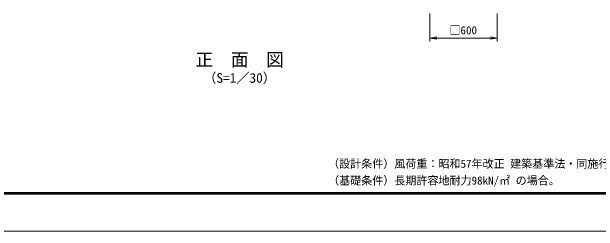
# Model space of a CAD drawing. Units: millimetres, scale not verified. Extents: x -6300 to 6300, y -4455 to 4455.
# Drawn here: x -3350 to 1879, y -4455 to -2496 of the extents above; entities that cross this region are included whole.
import ezdxf
from ezdxf.enums import TextEntityAlignment as Align

# ---------------------------------------------------------------- set-up
doc = ezdxf.new("R2010")
doc.units = ezdxf.units.MM
doc.header["$LTSCALE"] = 30
for name, color, linetype, lineweight in [('0-6_D-STR-DIM', 7, 'Continuous', 9), ('0-7_0', 4, 'Continuous', 18), ('0-9_D-TTL-TXT', 7, 'Continuous', 18), ('0-C_D-TTL', 7, 'Continuous', 9)]:
    doc.layers.add(name, color=color, linetype=linetype, lineweight=lineweight)
doc.styles.add('ＭＳ ゴシック', font='')
doc.styles.get('ＭＳ ゴシック').set_extended_font_data('MS Gothic')

# ---------------------------------------------------------------- blocks, each defined once
blk = doc.blocks.new('_Open')
at = {"layer": '0-7_0', "color": 7, "lineweight": 9}
blk.add_line((-30, 5), (0, 0), dxfattribs=at)
blk.add_lwpolyline([(-30, -5), (0, 0), (-30, 0)], dxfattribs=at)

msp = doc.modelspace()

# ---------------------------------------------------------------- linework, layer by layer
at = {"layer": '0-6_D-STR-DIM'}
for p, q in [((378.62, -2510.52), (378.62, -2760.52)), ((978.62, -2510.52), (978.62, -2760.52)), ((438.62, -2730.52), (918.62, -2730.52))]:
    msp.add_line(p, q, dxfattribs=at)
at = {"layer": '0-C_D-TTL', "color": 2, "lineweight": 18}
msp.add_lwpolyline([(-6300, 4455), (6300, 4455), (6300, -4455), (-6300, -4455)], close=True, dxfattribs=at)
at = {"layer": '0-C_D-TTL'}
for points in [[(-5895, 4125), (5895, 4125), (5895, -4125), (-5895, -4125)], [(-5891.25, 4121.25), (5891.25, 4121.25), (5891.25, -4121.25), (-5891.25, -4121.25)], [(-5887.5, 4117.5), (5887.5, 4117.5), (5887.5, -4117.5), (-5887.5, -4117.5)], [(-5883.75, 4113.75), (5883.75, 4113.75), (5883.75, -4113.75), (-5883.75, -4113.75)], [(-5880, 4110), (5880, 4110), (5880, -4110), (-5880, -4110)]]:
    msp.add_lwpolyline(points, close=True, dxfattribs=at)

# ---------------------------------------------------------------- block references
at = {"layer": '0-6_D-STR-DIM', "xscale": 2, "yscale": 2, "rotation": 180}
msp.add_blockref('_Open', (378.62, -2730.52), dxfattribs=at)
at = {"layer": '0-6_D-STR-DIM', "xscale": 2, "yscale": 2}
msp.add_blockref('_Open', (978.62, -2730.52), dxfattribs=at)

# ---------------------------------------------------------------- texts
at = {"layer": '0-6_D-STR-DIM', "style": 'ＭＳ ゴシック'}
msp.add_text('□600', height=72.14, dxfattribs=at).set_placement((552.39, -2718.89), align=Align.BOTTOM_LEFT)
at = {"layer": '0-9_D-TTL-TXT', "style": 'ＭＳ ゴシック'}
for s, height, p in [('正\u3000面\u3000図', 115.5, (-1711.23, -3015.92)), ('（S=1／30）', 86.66, (-1643, -3155.71)), ('（設計条件）風荷重：昭和57年改正 建築基準法・同施行令に基づく風圧力に準拠。', 72.14, (-529.42, -3910.24)), ('（基礎条件）長期許容地耐力98kN/㎡ の場合。', 72.14, (-529.42, -4060.24))]:
    msp.add_text(s, height=height, dxfattribs=at).set_placement(p, align=Align.BOTTOM_LEFT)

doc.saveas('drawing.dxf')
